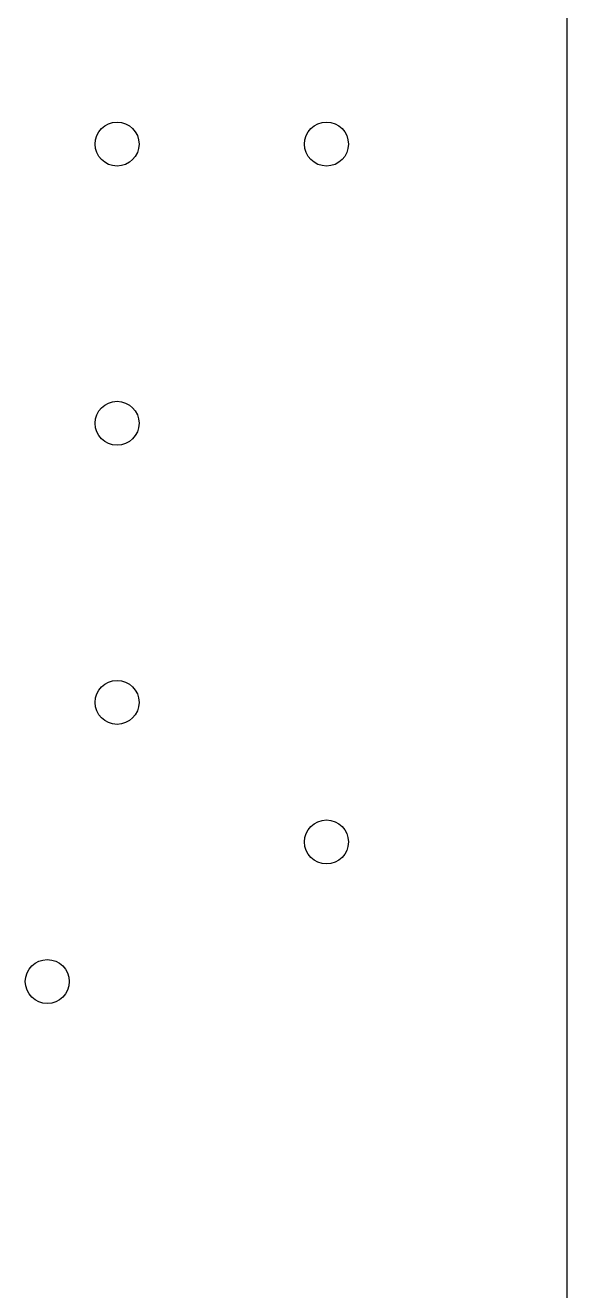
# Model space of a CAD drawing. Extents: x 2.36 to 5.14, y -5.39 to -2.61.
# Drawn here: x 4.9421 to 5.136, y -4.9108 to -4.4574 of the extents above; entities that cross this region are included whole.
import ezdxf

# ---------------------------------------------------------------- set-up
doc = ezdxf.new("R2010")
doc.units = 0
doc.header["$MEASUREMENT"] = 0
doc.layers.add('BLACK', color=7, linetype='CONTINUOUS')

msp = doc.modelspace()

# ---------------------------------------------------------------- linework, layer by layer
at = {"layer": 'BLACK', "linetype": 'CONTINUOUS'}
msp.add_line((5.13604, -2.61687), (5.13604, -5.38313), dxfattribs=at)
at = {"layer": 'BLACK'}
for centre in [(4.975, -4.5), (5.05, -4.5), (4.975, -4.6), (4.975, -4.7), (5.05, -4.75), (4.95, -4.8)]:
    msp.add_circle(centre, 0.00787, dxfattribs=at)

doc.saveas('drawing.dxf')
